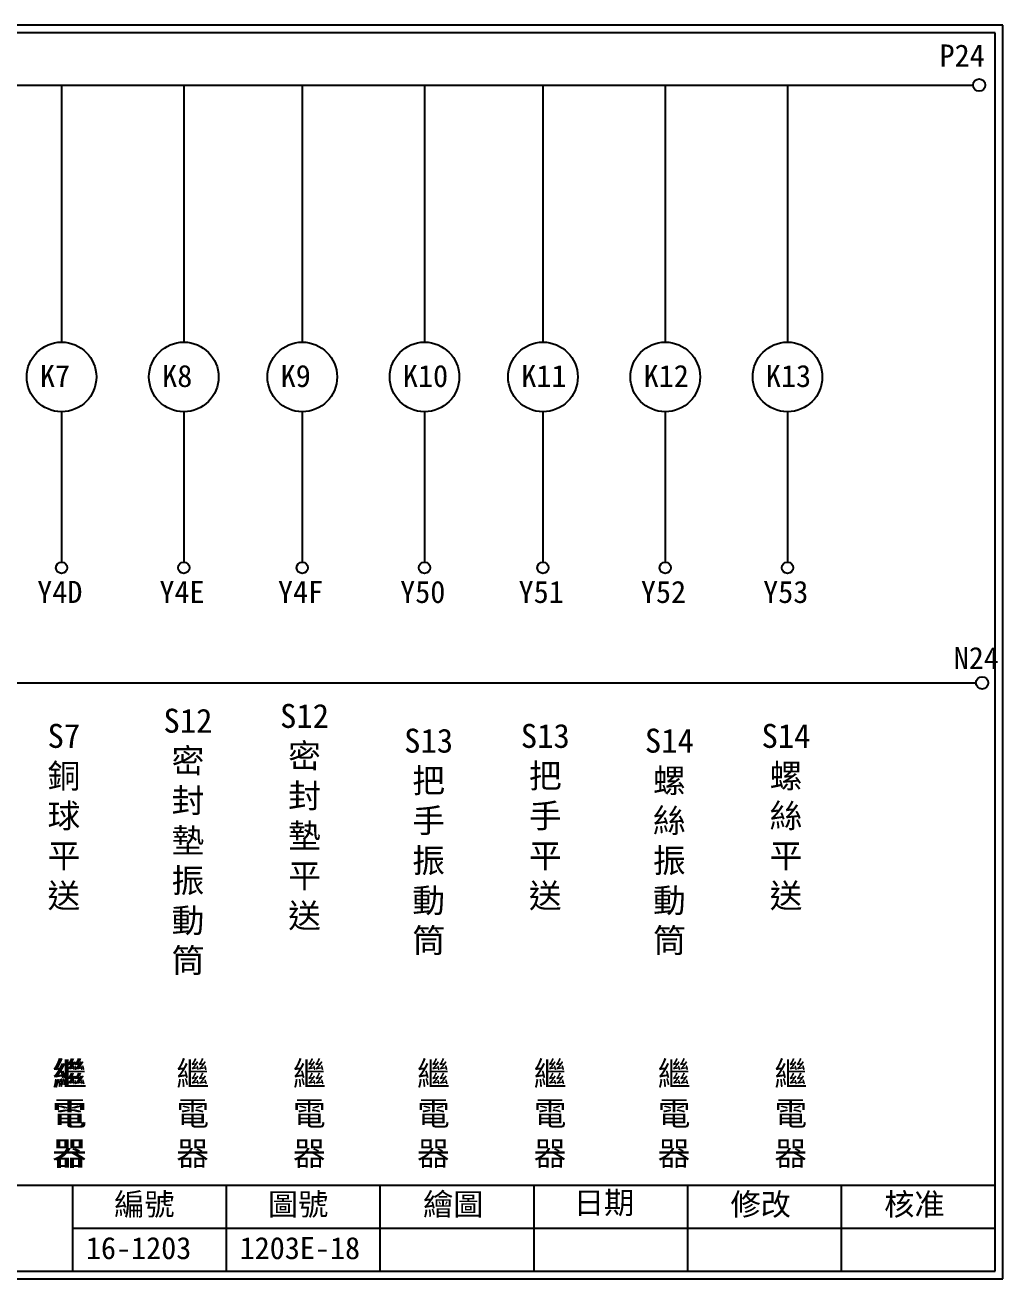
# Model space of a CAD drawing. Extents: x 926 to 1213, y 3 to 207.
# Drawn here: x 1053.7 to 1212.7, y 3 to 207 of the extents above; entities that cross this region are included whole.
import ezdxf

# ---------------------------------------------------------------- set-up
doc = ezdxf.new("R2010")
doc.units = 0
doc.layers.get('0').update_dxf_attribs({"linetype": 'CONTINUOUS'})
doc.layers.add('圖框層', color=7, linetype='CONTINUOUS')
doc.layers.add('標尺寸層', color=3, linetype='CONTINUOUS')
doc.styles.add('CNS', font='romanc.shx', dxfattribs={"bigfont": 'chineset.shx'})
doc.styles.add('STSL', font='kaiu.ttf')

msp = doc.modelspace()

# ---------------------------------------------------------------- linework, layer by layer
for centre in [(1208.88, 197.22), (1209.36, 99.96)]:
    msp.add_circle(centre, 1)
at = {"layer": '圖框層', "color": 7}
for p, q in [((1212.74, 206.97), (925.74, 206.97)), ((1212.74, 3), (1212.74, 206.97)), ((1211.49, 205.72), (926.99, 205.72)), ((1211.49, 4.25), (1211.49, 205.72)), ((926.99, 18.25), (1211.49, 18.25)), ((1061.49, 4.25), (1061.49, 18.25)), ((1086.49, 4.25), (1086.49, 18.25)), ((1111.49, 4.25), (1111.49, 18.25)), ((1136.49, 4.25), (1136.49, 18.25)), ((1161.49, 4.25), (1161.49, 18.25)), ((1186.49, 4.25), (1186.49, 18.25)), ((1061.49, 11.25), (1211.49, 11.25)), ((926.99, 4.25), (1211.49, 4.25)), ((925.74, 3), (1212.74, 3))]:
    msp.add_line(p, q, dxfattribs=at)
at = {"layer": '標尺寸層', "color": 7}
for p, q in [((930.28, 197.22), (1207.88, 197.22)), ((1059.65, 197.22), (1059.65, 155.39)), ((1079.53, 197.22), (1079.53, 155.39)), ((1098.8, 197.22), (1098.8, 155.39)), ((1118.68, 197.22), (1118.68, 155.39)), ((1137.94, 197.22), (1137.94, 155.39)), ((1157.83, 197.22), (1157.83, 155.39)), ((1177.71, 197.22), (1177.71, 155.39)), ((1059.65, 144.07), (1059.65, 119.62)), ((1079.53, 144.07), (1079.53, 119.62)), ((1098.8, 144.07), (1098.8, 119.62)), ((1118.68, 144.07), (1118.68, 119.62)), ((1137.94, 144.07), (1137.94, 119.62)), ((1157.83, 144.07), (1157.83, 119.62)), ((1177.71, 144.07), (1177.71, 119.62)), ((930.49, 99.96), (1208.36, 99.96))]:
    msp.add_line(p, q, dxfattribs=at)
for centre, radius in [((1059.65, 149.73), 5.66), ((1079.53, 149.73), 5.66), ((1098.8, 149.73), 5.66), ((1118.68, 149.73), 5.66), ((1137.94, 149.73), 5.66), ((1157.83, 149.73), 5.66), ((1177.71, 149.73), 5.66), ((1059.65, 118.7), 0.92), ((1079.53, 118.7), 0.92), ((1098.8, 118.7), 0.92), ((1118.68, 118.7), 0.92), ((1137.94, 118.7), 0.92), ((1157.83, 118.7), 0.92), ((1177.71, 118.7), 0.92)]:
    msp.add_circle(centre, radius, dxfattribs=at)

# ---------------------------------------------------------------- texts
at = {"layer": '圖框層', "color": 4, "style": 'STSL'}
for s, p in [('P24', (1202.44, 200.22)), ('K7', (1056.14, 148.09)), ('K8', (1076.02, 148.09)), ('K9', (1095.29, 148.09)), ('K10', (1115.17, 148.09)), ('K11', (1134.43, 148.09)), ('K12', (1154.32, 148.09)), ('K13', (1174.2, 148.09)), ('Y4D', (1055.69, 112.96)), ('Y4E', (1075.57, 112.96)), ('Y4F', (1094.84, 112.96)), ('Y50', (1114.72, 112.96)), ('Y51', (1133.98, 112.96)), ('Y52', (1153.87, 112.96)), ('Y53', (1173.75, 112.96)), ('N24', (1204.74, 102.2)), ('編號', (1068.21, 13.34)), ('圖號', (1093.21, 13.34)), ('繪圖', (1118.44, 13.34)), ('日期', (1142.96, 13.59)), ('修改', (1168.44, 13.34)), ('核准', (1193.44, 13.34)), ('16-1203', (1063.61, 6.22)), ('1203E-18', (1088.61, 6.22))]:
    msp.add_text(s, height=3.6, dxfattribs=at).set_placement(p)
at = {"layer": '標尺寸層', "color": 7, "char_height": 3.9, "width": 2.8481, "attachment_point": 5, "style": 'CNS'}
for s, insert in [('{\\fDFKai-SB|b0|i0|c136|p65;S12密封墊平送}', (1099.17, 78.12)), ('{\\fDFKai-SB|b0|i0|c136|p65;S12密封墊振動筒}', (1080.21, 74.09)), ('{\\fDFKai-SB|b0|i0|c136|p65;S7銅球平送}', (1060.03, 78.12)), ('{\\fDFKai-SB|b0|i0|c136|p65;S13把手振動筒}', (1119.35, 74.09)), ('{\\fDFKai-SB|b0|i0|c136|p65;S13把手平送}', (1138.32, 78.12)), ('{\\fDFKai-SB|b0|i0|c136|p65;S14螺絲振動筒}', (1158.5, 74.09)), ('{\\fDFKai-SB|b0|i0|c136|p65;S14螺絲平送}', (1177.47, 78.12)), ('{\\fDFKai-SB|b0|i0|c136|p65;繼電器}', (1060.8, 29.71)), ('{\\fDFKai-SB|b0|i0|c136|p65;繼電器}', (1061.1, 29.71)), ('{\\fDFKai-SB|b0|i0|c136|p65;繼電器}', (1080.98, 29.71)), ('{\\fDFKai-SB|b0|i0|c136|p65;繼電器}', (1099.95, 29.71)), ('{\\fDFKai-SB|b0|i0|c136|p65;繼電器}', (1120.13, 29.71)), ('{\\fDFKai-SB|b0|i0|c136|p65;繼電器}', (1139.1, 29.71)), ('{\\fDFKai-SB|b0|i0|c136|p65;繼電器}', (1159.27, 29.71)), ('{\\fDFKai-SB|b0|i0|c136|p65;繼電器}', (1178.24, 29.71))]:
    msp.add_mtext(s, dxfattribs=dict(at, insert=insert))

doc.saveas('drawing.dxf')
